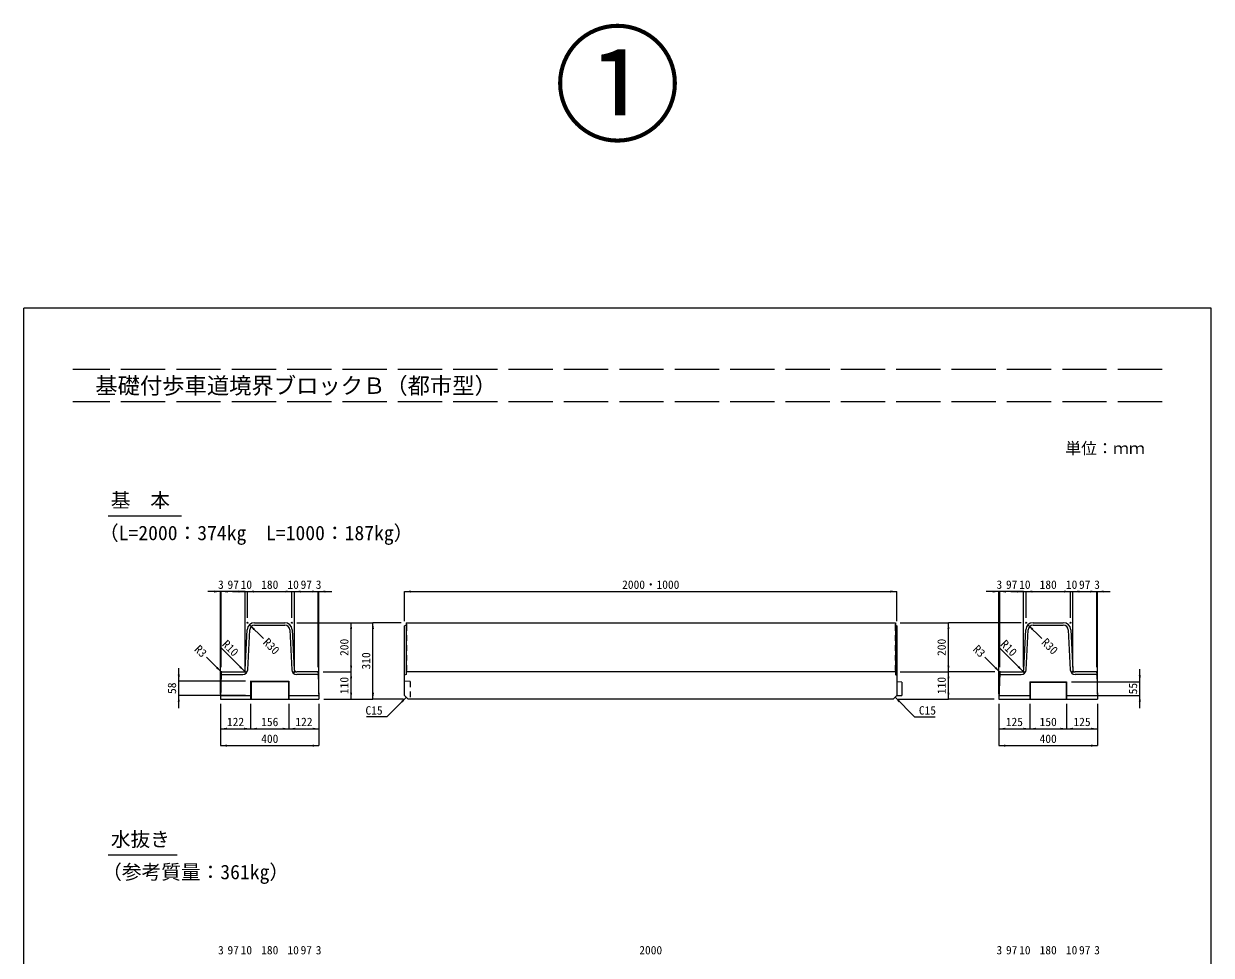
# Model space of a CAD drawing. Units: millimetres at full size. Extents: x 3564 to 8389, y -10806 to -2651.
# Drawn here: x 3564 to 8389, y -6434 to -2651 of the extents above; entities that cross this region are included whole.
import ezdxf
from ezdxf.enums import TextEntityAlignment as Align

# ---------------------------------------------------------------- set-up
doc = ezdxf.new("R2010")
doc.units = ezdxf.units.MM
doc.header["$LTSCALE"] = 30
doc.linetypes.add('DASHED', pattern=[7.5, 6, -1.5])
doc.linetypes.add('USER1', pattern=[1.35, 0.75, -0.6])
for name, color, linetype, lineweight in [('0_2', 7, 'Continuous', 9), ('図枠', 1, 'Continuous', 9), ('寸法線', 7, 'Continuous', 9), ('本体', 2, 'Continuous', 20), ('枠', 5, 'Continuous', 5), ('補助線', 8, 'Continuous', 13)]:
    doc.layers.add(name, color=color, linetype=linetype, lineweight=lineweight)
doc.styles.add('ＭＳ ゴシック', font='')
doc.styles.get('ＭＳ ゴシック').set_extended_font_data('MS Gothic')

# ---------------------------------------------------------------- blocks, each defined once
blk = doc.blocks.new('filled_arrow')
at = {"color": 0, "linetype": 'Continuous', "lineweight": -2}
blk.add_solid([(7.5, 1.25), (0, 0), (7.5, -1.25)], dxfattribs=at)

msp = doc.modelspace()

# ---------------------------------------------------------------- linework, layer by layer
at = {"layer": '0_2', "linetype": 'DASHED'}
for p, q in [((8189.25, -4055.77), (3764.25, -4055.77)), ((8189.25, -4185.77), (3764.25, -4185.77))]:
    msp.add_line(p, q, dxfattribs=at)
at = {"layer": '0_2'}
for p, q in [((7125.82, -5083.53), (7321.46, -5083.53)), ((7321.46, -5283.53), (7321.46, -5083.53)), ((7321.46, -5283.53), (7321.46, -5083.53)), ((7616.77, -5083.53), (7321.46, -5083.53)), ((7125.82, -5283.53), (7321.46, -5283.53)), ((7125.82, -5283.53), (7321.46, -5283.53)), ((7321.46, -5393.53), (7321.46, -5283.53)), ((7321.46, -5393.53), (7321.46, -5283.53)), ((7509.77, -5283.53), (7321.46, -5283.53)), ((7509.77, -5283.53), (7321.46, -5283.53)), ((7116.82, -5393.53), (7321.46, -5393.53)), ((7506.77, -5393.53), (7321.46, -5393.53))]:
    msp.add_line(p, q, dxfattribs=at)
at = {"layer": '図枠'}
for p, q in [((3907.4, -4649.1), (4205.11, -4649.1)), ((3907.4, -6025.53), (4187.72, -6025.53))]:
    msp.add_line(p, q, dxfattribs=at)
at = {"layer": '寸法線'}
for p, q in [((4418.81, -4956.85), (4311.81, -4956.85)), ((4363.81, -5373.53), (4363.81, -4956.85)), ((4463.81, -4956.85), (4366.81, -4956.85)), ((4366.81, -5263.53), (4366.81, -4956.85)), ((4366.81, -5263.53), (4366.81, -4956.85)), ((4411.81, -4956.85), (4525.81, -4956.85)), ((4463.81, -5263.53), (4463.81, -4956.85)), ((4463.81, -5263.53), (4463.81, -4956.85)), ((4473.81, -5063.53), (4473.81, -4956.85)), ((4473.81, -4956.85), (4653.81, -4956.85)), ((4473.81, -5063.53), (4473.81, -4956.85)), ((4601.81, -4956.85), (4715.81, -4956.85)), ((4653.81, -5063.53), (4653.81, -4956.85)), ((4653.81, -5063.53), (4653.81, -4956.85)), ((4663.81, -5263.53), (4663.81, -4956.85)), ((4663.81, -4956.85), (4760.81, -4956.85)), ((4663.81, -5263.53), (4663.81, -4956.85)), ((4708.81, -4956.85), (4815.81, -4956.85)), ((4760.81, -5263.53), (4760.81, -4956.85)), ((4760.81, -5263.53), (4760.81, -4956.85)), ((4763.81, -5373.53), (4763.81, -4956.85)), ((5111.82, -4956.85), (7111.82, -4956.85)), ((5111.82, -5076.53), (5111.82, -4956.85)), ((7111.82, -5076.53), (7111.82, -4956.85)), ((7581.77, -4956.85), (7474.77, -4956.85)), ((7526.77, -5373.53), (7526.77, -4956.85)), ((7626.77, -4956.85), (7529.77, -4956.85)), ((7529.77, -5263.53), (7529.77, -4956.85)), ((7529.77, -5263.53), (7529.77, -4956.85)), ((7574.77, -4956.85), (7688.77, -4956.85)), ((7626.77, -5263.53), (7626.77, -4956.85)), ((7626.77, -5263.53), (7626.77, -4956.85)), ((7636.77, -5063.53), (7636.77, -4956.85)), ((7636.77, -4956.85), (7816.77, -4956.85)), ((7636.77, -5063.53), (7636.77, -4956.85)), ((7764.77, -4956.85), (7878.77, -4956.85)), ((7816.77, -5063.53), (7816.77, -4956.85)), ((7816.77, -5063.53), (7816.77, -4956.85)), ((7826.77, -5263.53), (7826.77, -4956.85)), ((7826.77, -4956.85), (7923.77, -4956.85)), ((7826.77, -5263.53), (7826.77, -4956.85)), ((7871.77, -4956.85), (7978.77, -4956.85)), ((7923.77, -5263.53), (7923.77, -4956.85)), ((7923.77, -5263.53), (7923.77, -4956.85)), ((7926.77, -5373.53), (7926.77, -4956.85)), ((4481.67, -5091.79), (4538, -5148.12)), ((4673.81, -5083.53), (4894.39, -5083.53)), ((4673.81, -5083.53), (4983.17, -5083.53)), ((4894.39, -5283.53), (4894.39, -5083.53)), ((4983.17, -5393.53), (4983.17, -5083.53)), ((4983.17, -5393.53), (4983.17, -5083.53)), ((5097.82, -5083.53), (4983.17, -5083.53)), ((7644.63, -5091.79), (7700.96, -5148.12)), ((4367.64, -5284.38), (4306.24, -5222.99)), ((7530.6, -5284.38), (7469.2, -5222.99)), ((4780.81, -5283.53), (4894.39, -5283.53)), ((4780.81, -5283.53), (4894.39, -5283.53)), ((4894.39, -5393.53), (4894.39, -5283.53)), ((4783.81, -5393.53), (4894.39, -5393.53)), ((4783.81, -5393.53), (4983.17, -5393.53)), ((5106.82, -5393.53), (4983.17, -5393.53)), ((4363.81, -5413.53), (4363.81, -5582.68)), ((4363.81, -5413.53), (4363.81, -5514.15)), ((4485.81, -5413.53), (4485.81, -5514.15)), ((4485.81, -5413.53), (4485.81, -5514.15)), ((4641.81, -5413.53), (4641.81, -5514.15)), ((4641.81, -5413.53), (4641.81, -5514.15)), ((4763.81, -5413.53), (4763.81, -5582.68)), ((4763.81, -5413.53), (4763.81, -5514.15)), ((7526.77, -5413.53), (7526.77, -5582.68)), ((7526.77, -5413.53), (7526.77, -5514.15)), ((7651.77, -5413.53), (7651.77, -5514.15)), ((7651.77, -5413.53), (7651.77, -5514.15)), ((7801.77, -5413.53), (7801.77, -5514.15)), ((7801.77, -5413.53), (7801.77, -5514.15)), ((7926.77, -5413.53), (7926.77, -5582.68)), ((7926.77, -5413.53), (7926.77, -5514.15)), ((4363.81, -5514.15), (4485.81, -5514.15)), ((4485.81, -5514.15), (4641.81, -5514.15)), ((4641.81, -5514.15), (4763.81, -5514.15)), ((7526.77, -5514.15), (7651.77, -5514.15)), ((7651.77, -5514.15), (7801.77, -5514.15)), ((7801.77, -5514.15), (7926.77, -5514.15)), ((4363.81, -5582.68), (4763.81, -5582.68)), ((7526.77, -5582.68), (7926.77, -5582.68))]:
    msp.add_line(p, q, dxfattribs=at)
for points in [[(4461.19, -5280.78), (4417.26, -5236.85), (4363.41, -5183)], [(7624.15, -5280.78), (7580.22, -5236.85), (7526.37, -5183)], [(5119.32, -5386.03), (5039.62, -5465.73), (5032.42, -5465.73), (4956.81, -5465.73)], [(7104.32, -5386.03), (7184.02, -5465.73), (7191.22, -5465.73), (7266.83, -5465.73)]]:
    msp.add_lwpolyline(points, dxfattribs=at)
at = {"layer": '本体'}
for p, q in [((4464.29, -5274.03), (4472.39, -5112.03)), ((4502.35, -5083.53), (4625.27, -5083.53)), ((4655.24, -5112.03), (4663.34, -5274.03)), ((5117.77, -5093.98), (5111.82, -5096.53)), ((5111.82, -5283.53), (5111.82, -5096.53)), ((5117.82, -5083.53), (7105.82, -5083.53)), ((5117.82, -5083.53), (5117.82, -5093.96)), ((7105.82, -5083.53), (7105.82, -5093.96)), ((7105.86, -5093.98), (7111.82, -5096.53)), ((7111.82, -5096.53), (7111.82, -5378.53)), ((7627.25, -5274.03), (7635.35, -5112.03)), ((7665.31, -5083.53), (7788.24, -5083.53)), ((7818.2, -5112.03), (7826.3, -5274.03)), ((4366.73, -5286.45), (4363.81, -5393.53)), ((4369.73, -5283.53), (4454.3, -5283.53)), ((4757.89, -5283.53), (4673.32, -5283.53)), ((4760.89, -5286.45), (4763.81, -5393.53)), ((5111.82, -5378.53), (5111.82, -5283.53)), ((7105.82, -5283.53), (5117.82, -5283.53)), ((7529.69, -5286.45), (7526.77, -5393.53)), ((7532.69, -5283.53), (7617.26, -5283.53)), ((7920.85, -5283.53), (7836.28, -5283.53)), ((7923.85, -5286.45), (7926.77, -5393.53)), ((4363.81, -5393.53), (4763.81, -5393.53)), ((5126.82, -5393.53), (5111.82, -5378.53)), ((7096.82, -5393.53), (5126.82, -5393.53)), ((7111.82, -5378.53), (7096.82, -5393.53)), ((7526.77, -5393.53), (7926.77, -5393.53))]:
    msp.add_line(p, q, dxfattribs=at)
at = {"layer": '本体', "color": 4, "lineweight": 5}
for p, q in [((4474.28, -5274.53), (4482.37, -5112.53)), ((4502.35, -5093.53), (4625.28, -5093.53)), ((4645.25, -5112.53), (4653.35, -5274.53)), ((7637.24, -5274.53), (7645.34, -5112.53)), ((7665.31, -5093.53), (7788.24, -5093.53)), ((7808.21, -5112.53), (7816.31, -5274.53)), ((4369.46, -5293.53), (4454.3, -5293.53)), ((4758.17, -5293.53), (4673.33, -5293.53)), ((7532.42, -5293.53), (7617.26, -5293.53)), ((7921.13, -5293.53), (7836.29, -5293.53)), ((4485.81, -5320.53), (4641.81, -5320.53)), ((4487.81, -5322.53), (4485.81, -5320.53)), ((4485.81, -5320.53), (4485.81, -5393.53)), ((4487.81, -5322.53), (4639.81, -5322.53)), ((4487.81, -5322.53), (4487.81, -5393.53)), ((4639.81, -5322.53), (4641.81, -5320.53)), ((4639.81, -5322.53), (4639.81, -5393.53)), ((4641.81, -5320.53), (4641.81, -5393.53)), ((7651.77, -5323.53), (7801.77, -5323.53)), ((7653.77, -5325.53), (7651.77, -5323.53)), ((7651.77, -5323.53), (7651.77, -5393.53)), ((7653.77, -5325.53), (7799.77, -5325.53)), ((7653.77, -5325.53), (7653.77, -5393.53)), ((7799.77, -5325.53), (7801.77, -5323.53)), ((7799.77, -5325.53), (7799.77, -5393.53)), ((7801.77, -5323.53), (7801.77, -5393.53))]:
    msp.add_line(p, q, dxfattribs=at)
at = {"layer": '本体', "color": 4, "linetype": 'USER1', "lineweight": 5}
for p, q in [((5118.82, -5093.53), (5117.78, -5093.98)), ((5117.82, -5083.53), (5118.82, -5093.53)), ((5118.82, -5093.53), (5118.82, -5293.53)), ((7105.82, -5083.53), (7104.82, -5093.53)), ((7104.82, -5093.53), (7104.82, -5293.53)), ((7104.82, -5093.53), (7105.86, -5093.98)), ((5118.82, -5293.53), (5117.82, -5293.96)), ((7104.82, -5293.53), (7105.82, -5293.96))]:
    msp.add_line(p, q, dxfattribs=at)
at = {"layer": '本体', "lineweight": 5}
for p, q in [((5117.82, -5093.96), (5117.82, -5293.96)), ((7105.82, -5093.96), (7105.82, -5293.96)), ((5117.82, -5293.96), (5111.82, -5296.53)), ((7105.82, -5293.96), (7111.82, -5296.53))]:
    msp.add_line(p, q, dxfattribs=at)
at = {"layer": '本体', "linetype": 'USER1', "lineweight": 9}
for q in [(5111.82, -5320.53), (5134.82, -5393.53)]:
    msp.add_line((5134.82, -5322.53), q, dxfattribs=at)
at = {"layer": '本体', "lineweight": 9}
for p, q in [((7131.82, -5325.53), (7111.82, -5323.53)), ((7131.82, -5325.53), (7131.82, -5378.53)), ((4364.22, -5378.53), (4485.81, -5378.53)), ((4641.81, -5378.53), (4763.4, -5378.53)), ((7111.82, -5378.53), (7131.82, -5378.53)), ((7527.18, -5378.53), (7651.77, -5378.53)), ((7801.77, -5378.53), (7926.36, -5378.53))]:
    msp.add_line(p, q, dxfattribs=at)
at = {"layer": '本体'}
for centre, radius, start, end in [((4502.35, -5113.53), 30, 90, 177.13758), ((4625.27, -5113.53), 30, 2.86225, 90), ((7665.31, -5113.53), 30, 90, 177.13758), ((7788.24, -5113.53), 30, 2.86225, 90), ((4369.73, -5286.53), 3, 90, 178.43778), ((4454.3, -5273.53), 10, 270, 357.13758), ((4673.32, -5273.53), 10, 182.86225, 270), ((4757.89, -5286.53), 3, 1.56222, 90), ((7532.69, -5286.53), 3, 90, 178.43778), ((7617.26, -5273.53), 10, 270, 357.13758), ((7836.28, -5273.53), 10, 182.86225, 270), ((7920.85, -5286.53), 3, 1.56222, 90)]:
    msp.add_arc(centre, radius, start, end, dxfattribs=at)
at = {"layer": '本体', "color": 4, "lineweight": 5}
for centre, radius, start, end in [((4502.35, -5113.53), 20, 90, 177.13759), ((4625.28, -5113.53), 20, 2.8624, 90), ((7665.31, -5113.53), 20, 90, 177.13759), ((7788.24, -5113.53), 20, 2.8624, 90), ((4369.46, -5296.53), 3, 90, 178.08801), ((4454.3, -5273.53), 20, 270, 357.13759), ((4673.33, -5273.53), 20, 182.8624, 269.99998), ((4758.17, -5296.53), 3, 1.91199, 90), ((7532.42, -5296.53), 3, 90, 178.08801), ((7617.26, -5273.53), 20, 270, 357.13759), ((7836.29, -5273.53), 20, 182.8624, 269.99998), ((7921.13, -5296.53), 3, 1.91199, 90)]:
    msp.add_arc(centre, radius, start, end, dxfattribs=at)
at = {"layer": '枠', "lineweight": 20}
for p, q in [((3564.25, -10805.77), (3564.25, -3805.77)), ((8389.25, -3805.77), (3564.25, -3805.77)), ((8389.25, -10805.77), (8389.25, -3805.77))]:
    msp.add_line(p, q, dxfattribs=at)
at = {"layer": '補助線', "color": 7, "lineweight": 9}
for p, q in [((4194.22, -5430.53), (4194.22, -5268.53)), ((8098.99, -5430.53), (8098.99, -5271.53)), ((4465.81, -5320.53), (4194.22, -5320.53)), ((7821.77, -5323.53), (8098.99, -5323.53)), ((4465.81, -5378.53), (4194.22, -5378.53)), ((7821.77, -5378.53), (8098.99, -5378.53))]:
    msp.add_line(p, q, dxfattribs=at)
at = {"layer": '補助線'}
for centre in [(4473.81, -5083.53), (4653.81, -5083.53), (7636.77, -5083.53), (7816.77, -5083.53), (4366.81, -5283.53), (4463.81, -5283.53), (4663.81, -5283.53), (4760.81, -5283.53), (7529.77, -5283.53), (7626.77, -5283.53), (7826.77, -5283.53), (7923.77, -5283.53)]:
    msp.add_circle(centre, 2, dxfattribs=at)

# ---------------------------------------------------------------- block references
at = {"layer": '0_2', "xscale": 3.47, "yscale": 3.47}
for p, rotation in [((7321.46, -5083.53), 270), ((7321.46, -5083.53), 270), ((7321.46, -5283.53), 90), ((7321.46, -5283.53), 90), ((7321.46, -5283.53), 270), ((7321.46, -5283.53), 270), ((7321.46, -5393.53), 90), ((7321.46, -5393.53), 90)]:
    msp.add_blockref('filled_arrow', p, dxfattribs=dict(at, rotation=rotation))
at = {"layer": '寸法線', "xscale": 3.47, "yscale": 3.47}
for p, rotation in [((4363.81, -4956.85), 180), ((4463.81, -4956.85), 180), ((4463.81, -4956.85), 180), ((4653.81, -4956.85), 180), ((4653.81, -4956.85), 180), ((4760.81, -4956.85), 180), ((4760.81, -4956.85), 180), ((7111.82, -4956.85), 180), ((7526.77, -4956.85), 180), ((7626.77, -4956.85), 180), ((7626.77, -4956.85), 180), ((7816.77, -4956.85), 180), ((7816.77, -4956.85), 180), ((7923.77, -4956.85), 180), ((7923.77, -4956.85), 180), ((4481.67, -5091.79), 315), ((4894.39, -5083.53), 270), ((4983.17, -5083.53), 270), ((4983.17, -5083.53), 270), ((7644.63, -5091.79), 315), ((4894.39, -5283.53), 90), ((4367.64, -5284.38), 135), ((4461.19, -5280.78), 135), ((4894.39, -5283.53), 270), ((7530.6, -5284.38), 135), ((7624.15, -5280.78), 135), ((4894.39, -5393.53), 90), ((4983.17, -5393.53), 90), ((4983.17, -5393.53), 90), ((5119.32, -5386.03), 225), ((7104.32, -5386.03), 315), ((4485.81, -5514.15), 180), ((4641.81, -5514.15), 180), ((4763.81, -5514.15), 180), ((7651.77, -5514.15), 180), ((7801.77, -5514.15), 180), ((7926.77, -5514.15), 180), ((4763.81, -5582.68), 180), ((7926.77, -5582.68), 180)]:
    msp.add_blockref('filled_arrow', p, dxfattribs=dict(at, rotation=rotation))
for p in [(4366.81, -4956.85), (4366.81, -4956.85), (4473.81, -4956.85), (4473.81, -4956.85), (4663.81, -4956.85), (4663.81, -4956.85), (4763.81, -4956.85), (5111.82, -4956.85), (7529.77, -4956.85), (7529.77, -4956.85), (7636.77, -4956.85), (7636.77, -4956.85), (7826.77, -4956.85), (7826.77, -4956.85), (7926.77, -4956.85), (4363.81, -5514.15), (4485.81, -5514.15), (4641.81, -5514.15), (7526.77, -5514.15), (7651.77, -5514.15), (7801.77, -5514.15), (4363.81, -5582.68), (7526.77, -5582.68)]:
    msp.add_blockref('filled_arrow', p, dxfattribs=at)
at = {"layer": '補助線', "color": 7, "lineweight": 9, "xscale": 3.47, "yscale": 3.47}
for p, rotation in [((4194.22, -5320.53), 90), ((8098.99, -5323.53), 90), ((4194.22, -5378.53), 270), ((8098.99, -5378.53), 270)]:
    msp.add_blockref('filled_arrow', p, dxfattribs=dict(at, rotation=rotation))

# ---------------------------------------------------------------- texts
at = {"layer": '0_2', "color": 1, "style": 'ＭＳ ゴシック'}
msp.add_text('①', height=379.8, dxfattribs=at).set_placement((5976.75, -3203.25), align=Align.BOTTOM_CENTER)
at = {"layer": '0_2', "style": 'ＭＳ ゴシック'}
msp.add_text('\u3000基礎付歩車道境界ブロックＢ（都市型）', height=66.46, dxfattribs=at).set_placement((3764.25, -4120.77), align=Align.MIDDLE_LEFT)
msp.add_text('単位：ｍｍ', height=47.47, dxfattribs=at).set_placement((7957.57, -4375.04), align=Align.MIDDLE_CENTER)
for s, p in [('基\u3000本', (3918.23, -4632.88)), ('（L=2000：374kg  L=1000：187kg）', (3869.86, -4765.83)), ('水抜き', (3918.23, -6009.76)), ('（参考質量：361kg）', (3882.85, -6142.72))]:
    msp.add_text(s, height=58.65, dxfattribs=at).set_placement(p, align=Align.BOTTOM_LEFT)
for s, p in [('200', (7293.46, -5183.53)), ('200', (7293.46, -5183.53)), ('110', (7293.46, -5338.53)), ('110', (7293.46, -5338.53))]:
    msp.add_text(s, height=34.18, rotation=90, dxfattribs=at).set_placement(p, align=Align.MIDDLE_CENTER)
at = {"layer": '寸法線', "style": 'ＭＳ ゴシック'}
for s, p in [('3', (4365.31, -4928.85)), ('97', (4415.31, -4928.85)), ('10', (4468.81, -4928.85)), ('180', (4563.81, -4928.85)), ('10', (4658.81, -4928.85)), ('97', (4712.31, -4928.85)), ('3', (4762.31, -4928.85)), ('2000・1000', (6111.82, -4928.85)), ('3', (7528.27, -4928.85)), ('97', (7578.27, -4928.85)), ('10', (7631.77, -4928.85)), ('180', (7726.77, -4928.85)), ('10', (7821.77, -4928.85)), ('97', (7875.27, -4928.85)), ('3', (7925.27, -4928.85)), ('122', (4424.81, -5486.15)), ('156', (4563.81, -5486.15)), ('122', (4702.81, -5486.15)), ('125', (7589.27, -5486.15)), ('150', (7726.77, -5486.15)), ('125', (7864.27, -5486.15)), ('400', (4563.81, -5554.68)), ('400', (7726.77, -5554.68)), ('3', (4365.31, -6413.21)), ('97', (4415.31, -6413.21)), ('10', (4468.81, -6413.21)), ('180', (4563.81, -6413.21)), ('10', (4658.81, -6413.21)), ('97', (4712.31, -6413.21)), ('3', (4762.31, -6413.21)), ('2000', (6111.82, -6413.21)), ('3', (7528.27, -6413.21)), ('97', (7578.27, -6413.21)), ('10', (7631.77, -6413.21)), ('180', (7726.77, -6413.21)), ('10', (7821.77, -6413.21)), ('97', (7875.27, -6413.21)), ('3', (7925.27, -6413.21))]:
    msp.add_text(s, height=34.18, dxfattribs=at).set_placement(p, align=Align.MIDDLE_CENTER)
for s, p in [('R10', (4440.74, -5199.23)), ('R10', (7603.7, -5199.23)), ('R3', (4311.9, -5203.19)), ('R3', (7474.86, -5203.19))]:
    msp.add_text(s, height=34.18, rotation=315, dxfattribs=at).set_placement(p, align=Align.TOP_RIGHT)
for p in [(4557.8, -5142.46), (7720.76, -5142.46)]:
    msp.add_text('R30', height=34.18, rotation=315, dxfattribs=at).set_placement(p, align=Align.TOP_LEFT)
for s, p in [('200', (4866.39, -5183.53)), ('310', (4955.17, -5238.53)), ('310', (4955.17, -5238.53)), ('110', (4866.39, -5338.53))]:
    msp.add_text(s, height=34.18, rotation=90, dxfattribs=at).set_placement(p, align=Align.MIDDLE_CENTER)
msp.add_text('C15', height=34.18, dxfattribs=at).set_placement((5022.42, -5422.53), align=Align.TOP_RIGHT)
msp.add_text('C15', height=34.18, dxfattribs=at).set_placement((7201.22, -5422.53), align=Align.TOP_LEFT)
at = {"layer": '補助線', "color": 7, "style": 'ＭＳ ゴシック'}
for s, p in [('58', (4166.22, -5349.53)), ('55', (8070.99, -5351.03))]:
    msp.add_text(s, height=34.18, rotation=90, dxfattribs=at).set_placement(p, align=Align.MIDDLE_CENTER)

doc.saveas('drawing.dxf')
